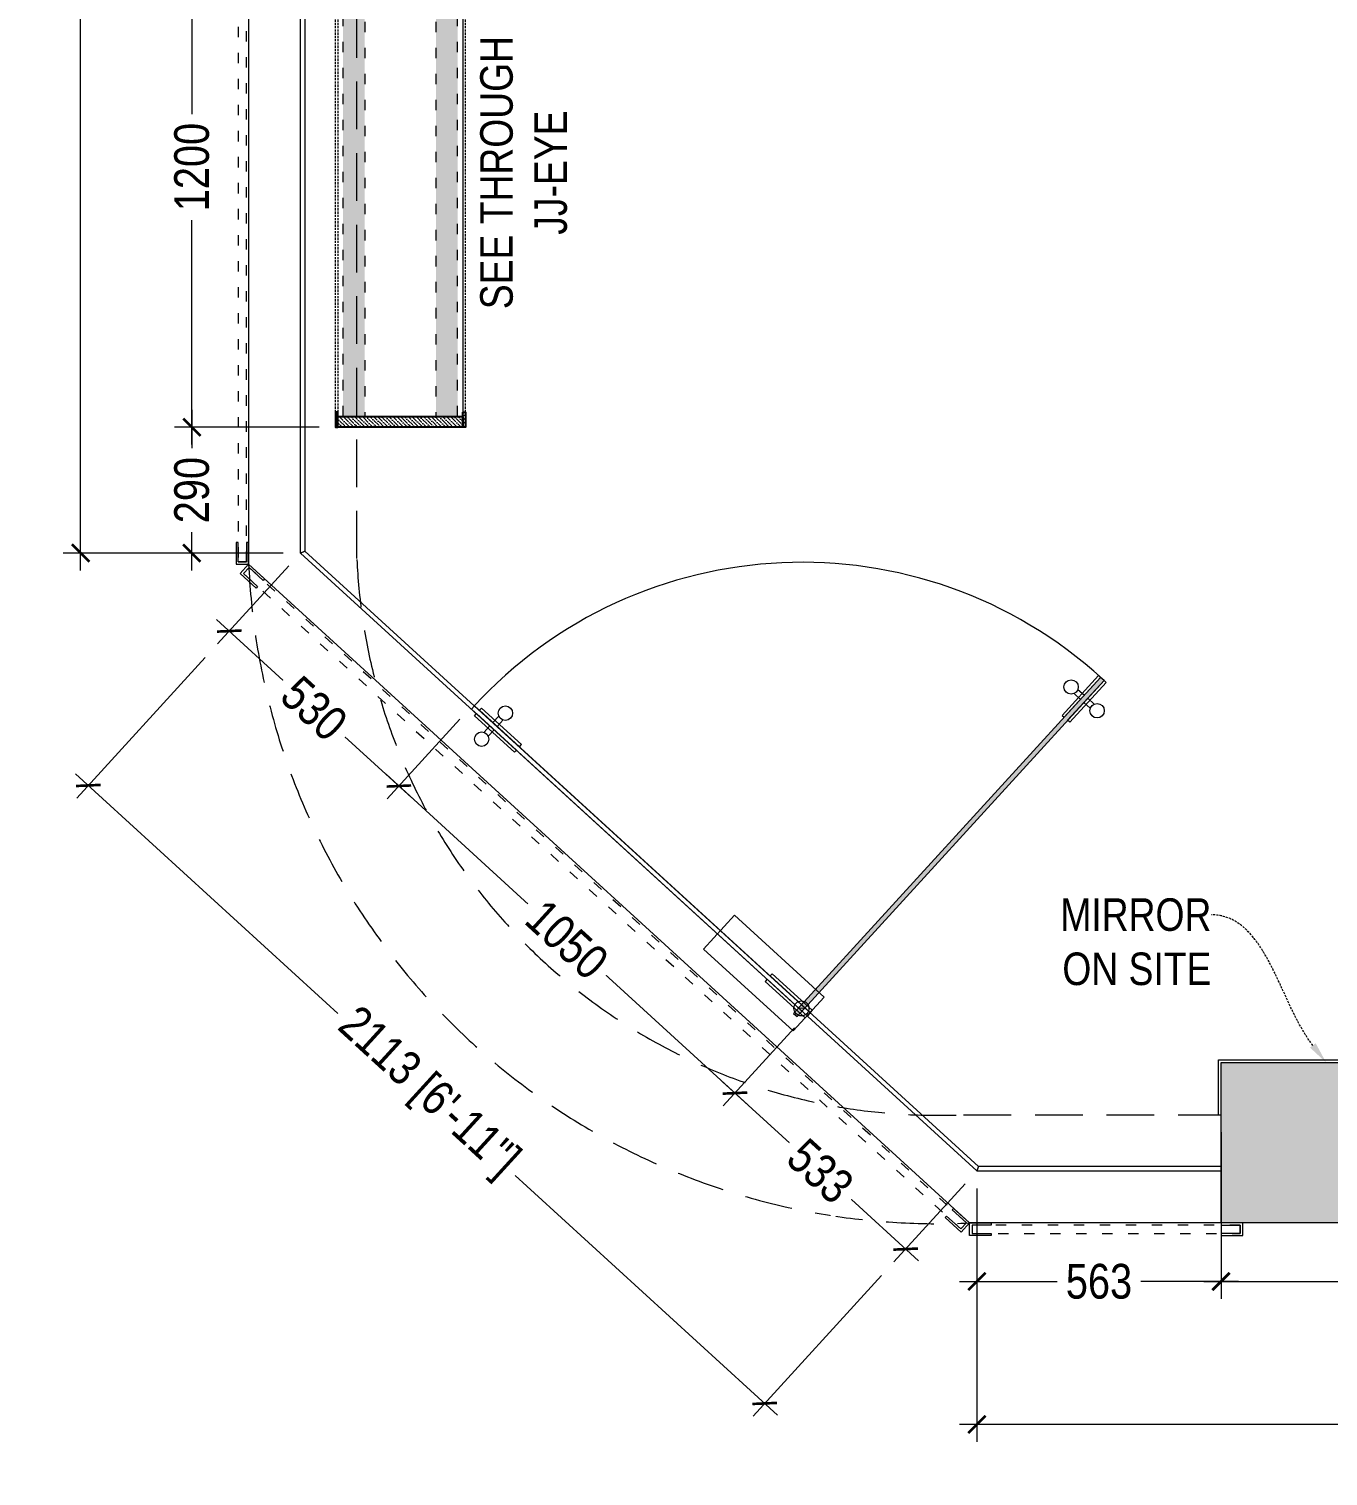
# Model space of a CAD drawing. Extents: x 8252 to 17100, y -880205 to -871928.
# Drawn here: x 8252 to 11249, y -879715 to -876378 of the extents above; entities that cross this region are included whole.
import ezdxf
from ezdxf import colors
from ezdxf.entities.mleader import LeaderData, LeaderLine
from ezdxf.lldxf.tags import DXFTag
from ezdxf.math import Vec2, Vec3

# ---------------------------------------------------------------- set-up
doc = ezdxf.new("R2010")
doc.units = 0
doc.header["$LTSCALE"] = 40
doc.header["$MEASUREMENT"] = 0
doc.header["$PDMODE"] = 3
for name, pattern in [('a_p6_plan_L18$0$HIDDEN', [0.375, 0.25, -0.125]), ('ACAD_ISO03W100', [30, 12, -18]), ('HIDDEN', [0.375, 0.25, -0.125]), ('HIDDEN2', [0.1875, 0.125, -0.0625])]:
    doc.linetypes.add(name, pattern=pattern)
for name, color, linetype, lineweight in [('beam', 90, 'Continuous', 9), ('Column', 243, 'Continuous', 9), ('Column hatch', 8, 'Continuous', 9), ('dimensions', 149, 'Continuous', 5), ('Floor-Unit', 1, 'Continuous', 13), ('Glass-FrontGlazing', 150, 'Continuous', 20), ('LENS_GLASS', 4, 'Continuous', 5), ('LENS_TEXT', 31, 'HIDDEN2', 5), ('LN-ELEVATION-1', 81, 'Continuous', 25), ('LN-ELEVATION-3', 125, 'a_p6_plan_L18$0$HIDDEN', 18), ('LN-ELEVATION-4', 145, 'Continuous', 13), ('LN-HATCH', 251, 'Continuous', 0), ('Mirror', 4, 'Continuous', 15), ('shutter', 172, 'Continuous', 9), ('Steps', 4, 'Continuous', 9)]:
    doc.layers.add(name, color=color, linetype=linetype, lineweight=lineweight)
doc.styles.get("Standard").update_dxf_attribs({"font": 'ARIALN.TTF'})
tags = doc.linetypes.add('DASHED2', pattern=[0.375, 0.25, -0.125]).pattern_tags.tags
tags[6:7] = [DXFTag(74, 4), DXFTag(75, 0), DXFTag(340, '0'), DXFTag(46, 1.0), DXFTag(50, 0.0), DXFTag(44, 0.0), DXFTag(45, 0.0)]
tags[4:5] = [DXFTag(74, 4), DXFTag(75, 0), DXFTag(340, '0'), DXFTag(46, 1.0), DXFTag(50, 0.0), DXFTag(44, 0.0), DXFTag(45, 0.0)]
doc.dimstyles.new('Working', dxfattribs={"dimscale": 0.8, "dimtxt": 100, "dimasz": 50, "dimexe": 50, "dimexo": 50, "dimgap": 0, "dimtad": 0, "dimdec": 0, "dimzin": 0, "dimdsep": 46, "dimtxsty": 'Standard', "dimblk": 'ARCHTICK', "dimcen": 0, "dimdle": 50, "dimclrd": 250, "dimclre": 8, "dimclrt": 7, "dimadec": 0, "dimazin": 0, "dimtfac": 1, "dimtdec": 0, "dimtofl": 0, "dimtmove": 1, "dimatfit": 3, "dimfxl": 3, "dimtolj": 1, "dimlwd": 5, "dimlwe": 0, "dimarcsym": 0})
pattern_1 = [(45, (-583869.1914, 43752.887), (3.31456304, 12.1533978), [15.625, -3.125, 0, -3.125])]

# ---------------------------------------------------------------- blocks, each defined once
blk = doc.blocks.new('adeAWEFQAEWFRAGWREA')
at = {"layer": 'Column hatch'}
h = blk.add_hatch(color=256, dxfattribs=at)
h.dxf.hatch_style = 1
h.paths.add_polyline_path([(0, -4780), (370, -4780), (370, 0), (0, 0)])
h.paths.add_polyline_path([(6624, -350), (6624, 0), (3924, 0), (3924, -350)])
h.paths.add_polyline_path([(3045, -6040), (2685, -6040), (2685, -7640), (3045, -7640)])
h.paths.add_polyline_path([(6624, -4437), (5354, -4437), (5354, -4737), (6254, -4737), (6254, -5497), (6624, -5497)])
h.paths.add_polyline_path([(0, -7740), (370, -7740), (370, -7180), (0, -7180)])
at = {"layer": 'beam', "linetype": 'HIDDEN', "ltscale": 11}
for p, q in [((6374.3, -6091), (6374.3, -5497)), ((6624, -5497), (6624, -6077)), ((5091.9, -7490.3), (3045, -7490.3)), ((370, -7740), (5055, -7740))]:
    blk.add_line(p, q, dxfattribs=at)
for radius in [1340.2, 1590.2]:
    blk.add_arc((5035.5, -6151.3), radius, 272.5045, 2.6778, dxfattribs=at)
at = {"layer": 'Column'}
blk.add_lwpolyline([(6624, -5497), (6254, -5497), (6254, -4737), (5354, -4737), (5354, -4437), (6624, -4437), (6624, -5497)], dxfattribs=at)
at = {"layer": 'shutter', "ltscale": 10}
for points in [[(6652.9, -5497), (6652.9, -5447), (6624, -5447), (6624, -5497), (6628.7, -5497), (6628.7, -5452.7), (6647.9, -5452.7), (6647.9, -5497), (6652.9, -5497)], [(6611.6, -6133.4), (6645.4, -6096.5), (6624, -6077), (6590.3, -6113.9), (6593.7, -6117.1), (6623.6, -6084.4), (6637.8, -6097.3), (6607.9, -6130), (6611.6, -6133.4)], [(5055, -7768.9), (5105, -7768.9), (5105, -7740), (5055, -7740), (5055, -7744.7), (5099.3, -7744.7), (5099.3, -7763.9), (5055, -7763.9), (5055, -7768.9)]]:
    blk.add_lwpolyline(points, dxfattribs=at)
at = {"layer": 'shutter', "color": 5, "linetype": 'ACAD_ISO03W100', "ltscale": 0.05, "true_color": 0x0505ff, "elevation": 87.2}
for points in [[(6628.7, -6071.3), (6647.9, -6071.3), (6647.9, -5452.7), (6628.7, -5452.7)], [(5112.3, -7739), (5126.4, -7751.9), (6637.8, -6097.3), (6623.6, -6084.4)], [(325.7, -7744.7), (325.7, -7763.9), (5099.3, -7763.9), (5099.3, -7744.7)]]:
    blk.add_lwpolyline(points, close=True, dxfattribs=at)
at = {"layer": 'shutter', "ltscale": 10, "elevation": -0.2}
for points in [[(6652.9, -6027), (6652.9, -6077), (6624, -6077), (6624, -6027), (6628.7, -6027), (6628.7, -6071.3), (6647.9, -6071.3), (6647.9, -6027), (6652.9, -6027)], [(5160.1, -7722.6), (5126.4, -7759.5), (5105, -7740), (5138.7, -7703.1), (5142.2, -7706.3), (5112.3, -7739), (5126.4, -7751.9), (5156.3, -7719.2), (5160.1, -7722.6)]]:
    blk.add_lwpolyline(points, dxfattribs=at)
at = {"layer": 'Steps'}
for p, q in [((6624, -5497), (6624, -6077)), ((5105, -7740), (6624, -6077)), ((370, -7740), (5105, -7740))]:
    blk.add_line(p, q, dxfattribs=at)
blk = doc.blocks.new('G-Door')
at = {"layer": 'LENS_GLASS', "ltscale": 111}
blk.add_hatch(color=256, dxfattribs=at).paths.add_polyline_path([(-17.1, -17.1), (-17.1, 1032.9), (-27.6, 1032.9), (-27.6, -17.1)])
at = {"layer": 'LENS_GLASS', "ltscale": 44}
for p, q in [((-47.6, 977.2), (-27.6, 977.2)), ((3, 977.2), (-17.1, 977.2)), ((-47.6, 964.1), (-27.6, 964.1)), ((3, 964.1), (-17.1, 964.1))]:
    blk.add_line(p, q, dxfattribs=at)
at = {"layer": 'LENS_GLASS'}
for p, q in [((-992.3, 30.6), (-992.3, 10.5)), ((-992.3, -20), (-992.3, 0)), ((-979.2, 30.6), (-979.2, 10.5)), ((-979.2, -20), (-979.2, 0)), ((-27.6, 0), (-17.1, 10.5))]:
    blk.add_line(p, q, dxfattribs=at)
at = {"layer": 'LENS_GLASS', "ltscale": 44}
for points in [[(-27.6, 908.3), (-27.6, 1032.9), (-34.1, 1032.9), (-34.1, 908.3)], [(-17.1, 908.3), (-17.1, 1032.9), (-10.5, 1032.9), (-10.5, 908.3)]]:
    blk.add_lwpolyline(points, close=True, dxfattribs=at)
at = {"layer": 'LENS_GLASS', "ltscale": 111}
blk.add_lwpolyline([(-17.1, -17.1), (-17.1, 1032.9), (-27.6, 1032.9), (-27.6, -17.1)], close=True, dxfattribs=at)
at = {"layer": 'LENS_GLASS'}
for points in [[(-281.3, 58), (-1.3, 58), (-1.3, -47.5), (-281.3, -47.5)], [(-1034.3, 10.5), (-909.6, 10.5), (-909.6, 17.1), (-1034.3, 17.1)], [(-1034.3, 0), (-909.6, 0), (-909.6, -6.6), (-1034.3, -6.6)], [(-1.3, 10.5), (-125.9, 10.5), (-125.9, 17.1), (-1.3, 17.1)], [(-1.3, 0), (-125.9, 0), (-125.9, -6.6), (-1.3, -6.6)]]:
    blk.add_lwpolyline(points, close=True, dxfattribs=at)
at = {"layer": 'LENS_GLASS', "ltscale": 222}
blk.add_lwpolyline([(0, 10.5), (-1050, 10.5), (-1050, 0), (0, 0)], close=True, dxfattribs=at)
at = {"layer": 'LENS_GLASS', "ltscale": 44}
for centre in [(-62.9, 970.6), (18.3, 970.6)]:
    blk.add_circle(centre, 16.6, dxfattribs=at)
at = {"layer": 'LENS_GLASS'}
for centre, radius in [((-985.7, 45.8), 16.6), ((-22.3, 3.9), 17.3), ((-985.7, -35.3), 16.6)]:
    blk.add_circle(centre, radius, dxfattribs=at)
at = {"layer": 'LENS_GLASS', "ltscale": 222}
blk.add_arc((-22.3, 5.2), 1027.7, 90, 179.9995, dxfattribs=at)
blk = doc.blocks.new('SEE THROUGH 1200MM')
at = {"transparency": 33554508}
h = blk.add_hatch(color=177, dxfattribs=at)
h.dxf.hatch_style = 1
h.paths.add_polyline_path([(575, 282), (-575, 282), (-575, 232), (575, 232)])
h = blk.add_hatch(color=177, dxfattribs=at)
h.dxf.hatch_style = 1
h.paths.add_polyline_path([(575, 68), (-575, 68), (-575, 18), (575, 18)])
at = {"layer": 'LN-HATCH', "ltscale": 0.5}
h = blk.add_hatch(dxfattribs=at)
h.set_pattern_fill('ANSI36', color=256, scale=50)
h.set_pattern_definition(pattern_1)
h.paths.add_polyline_path([(-565, 294), (-565, 300), (-600, 300), (-600, 294)])
h = blk.add_hatch(dxfattribs=at)
h.set_pattern_fill('ANSI36', color=256, scale=50)
h.set_pattern_definition(pattern_1)
h.paths.add_polyline_path([(-575, 294), (-600, 294), (-600, 250), (-600, 240), (-600, 6), (-575, 6)])
h = blk.add_hatch(dxfattribs=at)
h.set_pattern_fill('ANSI36', color=256, scale=50)
h.set_pattern_definition(pattern_1)
h.paths.add_polyline_path([(565, 294), (565, 300), (600, 300), (600, 294)])
h = blk.add_hatch(dxfattribs=at)
h.set_pattern_fill('ANSI36', color=256, scale=50)
h.set_pattern_definition(pattern_1)
h.paths.add_polyline_path([(600, 240), (600, 250), (600, 294), (575, 294), (575, 6), (600, 6)])
h = blk.add_hatch(dxfattribs=at)
h.set_pattern_fill('ANSI36', color=256, scale=50)
h.set_pattern_definition(pattern_1)
h.paths.add_polyline_path([(-565, 6), (-565, 0), (-600, 0), (-600, 6)])
h = blk.add_hatch(dxfattribs=at)
h.set_pattern_fill('ANSI36', color=256, scale=50)
h.set_pattern_definition(pattern_1)
h.paths.add_polyline_path([(565, 6), (565, 0), (600, 0), (600, 6)])
at = {"layer": 'LN-ELEVATION-1', "ltscale": 0.5}
for points in [[(-565, 294), (-565, 300), (-600, 300), (-600, 294)], [(-600, 6), (-600, 240), (-600, 240), (-600, 250), (-600, 250), (-600, 294), (-575, 294), (-575, 6)], [(565, 294), (565, 300), (600, 300), (600, 294)], [(600, 6), (600, 240), (600, 240), (600, 250), (600, 250), (600, 294), (575, 294), (575, 6)], [(-565, 6), (-565, 0), (-600, 0), (-600, 6)], [(565, 6), (565, 0), (600, 0), (600, 6)]]:
    blk.add_lwpolyline(points, close=True, dxfattribs=at)
at = {"layer": 'LN-ELEVATION-3', "ltscale": 0.5}
for p, q in [((-565, 300), (565, 300)), ((565, 294), (-565, 294)), ((575, 6), (-575, 6)), ((565, 6), (-565, 6)), ((-565, 0), (565, 0))]:
    blk.add_line(p, q, dxfattribs=at)
at = {"layer": 'LN-ELEVATION-4', "linetype": 'ACAD_ISO03W100', "ltscale": 0.05}
for points in [[(575, 232), (-575, 232), (-575, 282), (575, 282)], [(575, 68), (-575, 68), (-575, 18), (575, 18)]]:
    blk.add_lwpolyline(points, close=True, dxfattribs=at)
blk = doc.blocks.new('_ArchTick')
at = {"const_width": 0.15}
blk.add_lwpolyline([(-0.5, -0.5), (0.5, 0.5)], dxfattribs=at)
blk = doc.blocks.new('*D76')
at = {"layer": 'Defpoints', "color": 0, "ltscale": 50, "transparency": 16777216}
for p in [(11002.2, -878881.7), (12062.2, -879011.5), (11002.2, -879266.3)]:
    blk.add_point(p, dxfattribs=at)
at = {"layer": 'dimensions', "color": 8, "linetype": 'DASHED2', "lineweight": 0, "ltscale": 50, "transparency": 16777216}
for p, q in [((11002.2, -878921.7), (11002.2, -879306.3)), ((12062.2, -879051.5), (12062.2, -879306.3))]:
    blk.add_line(p, q, dxfattribs=at)
at = {"layer": 'dimensions', "color": 250, "linetype": 'DASHED2', "lineweight": 5, "ltscale": 50, "transparency": 16777216}
for p, q in [((10962.2, -879266.3), (11437.4, -879266.3)), ((12102.2, -879266.3), (11626.9, -879266.3))]:
    blk.add_line(p, q, dxfattribs=at)
at = {"layer": 'dimensions', "color": 250, "lineweight": 5, "ltscale": 50, "transparency": 16777216, "xscale": 40, "yscale": 40, "zscale": 40, "rotation": 180}
blk.add_blockref('_ArchTick', (11002.2, -879266.3), dxfattribs=at)
at = {"layer": 'dimensions', "color": 250, "lineweight": 5, "ltscale": 50, "transparency": 16777216, "xscale": 40, "yscale": 40, "zscale": 40}
blk.add_blockref('_ArchTick', (12062.2, -879266.3), dxfattribs=at)
at = {"layer": 'dimensions', "color": 7, "ltscale": 50, "transparency": 16777216, "insert": (11532.2, -879266.3), "char_height": 80, "attachment_point": 5, "bg_fill": 3, "box_fill_scale": 1.25, "bg_fill_color": 9, "bg_fill_true_color": 13158600, "bg_fill_transparency": 0}
blk.add_mtext('\\A1;1060', dxfattribs=at)
blk = doc.blocks.new('*D77')
at = {"layer": 'Defpoints', "color": 0, "ltscale": 50, "transparency": 16777216}
for p in [(11002.2, -878881.7), (10439.2, -879011.5), (10439.2, -879266.3)]:
    blk.add_point(p, dxfattribs=at)
at = {"layer": 'dimensions', "color": 8, "linetype": 'DASHED2', "lineweight": 0, "ltscale": 50, "transparency": 16777216}
for p, q in [((11002.2, -878921.7), (11002.2, -879306.3)), ((10439.2, -879051.5), (10439.2, -879306.3))]:
    blk.add_line(p, q, dxfattribs=at)
at = {"layer": 'dimensions', "color": 250, "linetype": 'DASHED2', "lineweight": 5, "ltscale": 50, "transparency": 16777216}
for p, q in [((10399.2, -879266.3), (10648.3, -879266.3)), ((11042.2, -879266.3), (10793.1, -879266.3))]:
    blk.add_line(p, q, dxfattribs=at)
at = {"layer": 'dimensions', "color": 250, "lineweight": 5, "ltscale": 50, "transparency": 16777216, "xscale": 40, "yscale": 40, "zscale": 40, "rotation": 180}
blk.add_blockref('_ArchTick', (10439.2, -879266.3), dxfattribs=at)
at = {"layer": 'dimensions', "color": 250, "lineweight": 5, "ltscale": 50, "transparency": 16777216, "xscale": 40, "yscale": 40, "zscale": 40}
blk.add_blockref('_ArchTick', (11002.2, -879266.3), dxfattribs=at)
at = {"layer": 'dimensions', "color": 7, "ltscale": 50, "transparency": 16777216, "insert": (10720.7, -879266.3), "char_height": 80, "attachment_point": 5, "bg_fill": 3, "box_fill_scale": 1.25, "bg_fill_color": 9, "bg_fill_true_color": 13158600, "bg_fill_transparency": 0}
blk.add_mtext('\\A1;563', dxfattribs=at)
blk = doc.blocks.new('*D78')
at = {"layer": 'Defpoints', "color": 0, "ltscale": 50, "transparency": 16777216}
for p in [(10045.5, -878651.8), (9881, -878831.9), (10439.2, -879011.5)]:
    blk.add_point(p, dxfattribs=at)
at = {"layer": 'dimensions', "color": 8, "linetype": 'DASHED2', "lineweight": 0, "ltscale": 50, "transparency": 16777216}
for p, q in [((10018.5, -878681.4), (9854, -878861.4)), ((10412.3, -879041.1), (10247.8, -879221.1))]:
    blk.add_line(p, q, dxfattribs=at)
at = {"layer": 'dimensions', "color": 250, "linetype": 'DASHED2', "lineweight": 5, "ltscale": 50, "transparency": 16777216}
for p, q in [((9851.5, -878804.9), (10024.4, -878962.9)), ((10304.3, -879218.5), (10131.4, -879060.6))]:
    blk.add_line(p, q, dxfattribs=at)
at = {"layer": 'dimensions', "color": 250, "lineweight": 5, "ltscale": 50, "transparency": 16777216, "xscale": 40, "yscale": 40, "zscale": 40}
for p, rotation in [((9881, -878831.9), 137.5902557014466), ((10274.8, -879191.6), 317.5902557014466)]:
    blk.add_blockref('_ArchTick', p, dxfattribs=dict(at, rotation=rotation))
at = {"layer": 'dimensions', "color": 7, "ltscale": 50, "transparency": 16777216, "insert": (10077.9, -879011.7), "char_height": 80, "attachment_point": 5, "rotation": 317.5903, "bg_fill": 3, "box_fill_scale": 1.25, "bg_fill_color": 9, "bg_fill_true_color": 13158600, "bg_fill_transparency": 0}
blk.add_mtext('\\A1;533', dxfattribs=at)
blk = doc.blocks.new('*D79')
at = {"layer": 'Defpoints', "color": 0, "ltscale": 50, "transparency": 16777216}
for p in [(9273.7, -877939.8), (9105.8, -878123.7), (10045.5, -878651.8)]:
    blk.add_point(p, dxfattribs=at)
at = {"layer": 'dimensions', "color": 8, "linetype": 'DASHED2', "lineweight": 0, "ltscale": 50, "transparency": 16777216}
for p, q in [((9246.7, -877969.4), (9078.8, -878153.2)), ((10018.5, -878681.4), (9854, -878861.4))]:
    blk.add_line(p, q, dxfattribs=at)
at = {"layer": 'dimensions', "color": 250, "linetype": 'DASHED2', "lineweight": 5, "ltscale": 50, "transparency": 16777216}
for p, q in [((9076.2, -878096.7), (9423.4, -878413.9)), ((9910.5, -878858.8), (9563.3, -878541.7))]:
    blk.add_line(p, q, dxfattribs=at)
at = {"layer": 'dimensions', "color": 250, "lineweight": 5, "ltscale": 50, "transparency": 16777216, "xscale": 40, "yscale": 40, "zscale": 40}
for p, rotation in [((9105.8, -878123.7), 137.5902557013175), ((9881, -878831.9), 317.5902557013176)]:
    blk.add_blockref('_ArchTick', p, dxfattribs=dict(at, rotation=rotation))
at = {"layer": 'dimensions', "color": 7, "ltscale": 50, "transparency": 16777216, "insert": (9493.4, -878477.8), "char_height": 80, "attachment_point": 5, "rotation": 317.5903, "bg_fill": 3, "box_fill_scale": 1.25, "bg_fill_color": 9, "bg_fill_true_color": 13158600, "bg_fill_transparency": 0}
blk.add_mtext('\\A1;1050', dxfattribs=at)
blk = doc.blocks.new('*D80')
at = {"layer": 'Defpoints', "color": 0, "ltscale": 50, "transparency": 16777216}
for p in [(8879, -877586.4), (8714.6, -877766.4), (9273.7, -877939.8)]:
    blk.add_point(p, dxfattribs=at)
at = {"layer": 'dimensions', "color": 8, "linetype": 'DASHED2', "lineweight": 0, "ltscale": 50, "transparency": 16777216}
for p, q in [((8852, -877616), (8687.6, -877796)), ((9246.7, -877969.4), (9078.8, -878153.2))]:
    blk.add_line(p, q, dxfattribs=at)
at = {"layer": 'dimensions', "color": 250, "linetype": 'DASHED2', "lineweight": 5, "ltscale": 50, "transparency": 16777216}
for p, q in [((8685.1, -877739.4), (8856.7, -877896.3)), ((9135.3, -878150.7), (8963.6, -877993.9))]:
    blk.add_line(p, q, dxfattribs=at)
at = {"layer": 'dimensions', "color": 250, "lineweight": 5, "ltscale": 50, "transparency": 16777216, "xscale": 40, "yscale": 40, "zscale": 40}
for p, rotation in [((8714.6, -877766.4), 137.5902557013175), ((9105.8, -878123.7), 317.5902557013176)]:
    blk.add_blockref('_ArchTick', p, dxfattribs=dict(at, rotation=rotation))
at = {"layer": 'dimensions', "color": 7, "ltscale": 50, "transparency": 16777216, "insert": (8910.2, -877945.1), "char_height": 80, "attachment_point": 5, "rotation": 317.5903, "bg_fill": 3, "box_fill_scale": 1.25, "bg_fill_color": 9, "bg_fill_true_color": 13158600, "bg_fill_transparency": 0}
blk.add_mtext('\\A1;530', dxfattribs=at)
blk = doc.blocks.new('*D81')
at = {"layer": 'Defpoints', "color": 0, "ltscale": 50, "transparency": 16777216}
for p in [(8628.1, -877296.4), (8962.2, -877296.4), (8879, -877586.4)]:
    blk.add_point(p, dxfattribs=at)
at = {"layer": 'dimensions', "color": 250, "linetype": 'DASHED2', "lineweight": 5, "ltscale": 50, "transparency": 16777216}
for p, q in [((8628.1, -877256.4), (8628.1, -877368.5)), ((8628.1, -877626.4), (8628.1, -877514.3))]:
    blk.add_line(p, q, dxfattribs=at)
at = {"layer": 'dimensions', "color": 8, "linetype": 'DASHED2', "lineweight": 0, "ltscale": 50, "transparency": 16777216}
for p, q in [((8922.2, -877296.4), (8588.1, -877296.4)), ((8839, -877586.4), (8588.1, -877586.4))]:
    blk.add_line(p, q, dxfattribs=at)
at = {"layer": 'dimensions', "color": 250, "lineweight": 5, "ltscale": 50, "transparency": 16777216, "xscale": 40, "yscale": 40, "zscale": 40}
for p, rotation in [((8628.1, -877296.4), 90), ((8628.1, -877586.4), 270)]:
    blk.add_blockref('_ArchTick', p, dxfattribs=dict(at, rotation=rotation))
at = {"layer": 'dimensions', "color": 7, "ltscale": 50, "transparency": 16777216, "insert": (8628.1, -877441.4), "char_height": 80, "attachment_point": 5, "rotation": 90, "bg_fill": 3, "box_fill_scale": 1.25, "bg_fill_color": 9, "bg_fill_true_color": 13158600, "bg_fill_transparency": 0}
blk.add_mtext('\\A1;290', dxfattribs=at)
blk = doc.blocks.new('*D82')
at = {"layer": 'Defpoints', "color": 0, "ltscale": 50, "transparency": 16777216}
for p in [(8628.1, -876096.4), (8959.2, -876096.4), (8962.2, -877296.4)]:
    blk.add_point(p, dxfattribs=at)
at = {"layer": 'dimensions', "color": 250, "linetype": 'DASHED2', "lineweight": 5, "ltscale": 50, "transparency": 16777216}
for p, q in [((8628.1, -876056.4), (8628.1, -876601.6)), ((8628.1, -877336.4), (8628.1, -876791.1))]:
    blk.add_line(p, q, dxfattribs=at)
at = {"layer": 'dimensions', "color": 8, "linetype": 'DASHED2', "lineweight": 0, "ltscale": 50, "transparency": 16777216}
for p, q in [((8919.2, -876096.4), (8588.1, -876096.4)), ((8922.2, -877296.4), (8588.1, -877296.4))]:
    blk.add_line(p, q, dxfattribs=at)
at = {"layer": 'dimensions', "color": 250, "lineweight": 5, "ltscale": 50, "transparency": 16777216, "xscale": 40, "yscale": 40, "zscale": 40}
for p, rotation in [((8628.1, -876096.4), 90), ((8628.1, -877296.4), 270)]:
    blk.add_blockref('_ArchTick', p, dxfattribs=dict(at, rotation=rotation))
at = {"layer": 'dimensions', "color": 7, "ltscale": 50, "transparency": 16777216, "insert": (8628.1, -876696.4), "char_height": 80, "attachment_point": 5, "rotation": 90, "bg_fill": 3, "box_fill_scale": 1.25, "bg_fill_color": 9, "bg_fill_true_color": 13158600, "bg_fill_transparency": 0}
blk.add_mtext('\\A1;1200', dxfattribs=at)
blk = doc.blocks.new('*D49')
at = {"layer": 'Defpoints', "color": 0, "ltscale": 50, "transparency": 16777216}
for p in [(16149.2, -878944.1), (10439.2, -879011.5), (10439.2, -879595.7)]:
    blk.add_point(p, dxfattribs=at)
at = {"layer": 'dimensions', "color": 8, "linetype": 'DASHED2', "lineweight": 0, "ltscale": 50, "transparency": 16777216}
for p, q in [((10439.2, -879195.7), (10439.2, -879635.7)), ((16149.2, -879195.7), (16149.2, -879635.7))]:
    blk.add_line(p, q, dxfattribs=at)
at = {"layer": 'dimensions', "color": 250, "linetype": 'DASHED2', "lineweight": 5, "ltscale": 50, "transparency": 16777216}
for p, q in [((10399.2, -879595.7), (13042, -879595.7)), ((16189.2, -879595.7), (13546.4, -879595.7))]:
    blk.add_line(p, q, dxfattribs=at)
at = {"layer": 'dimensions', "color": 250, "lineweight": 5, "ltscale": 50, "transparency": 16777216, "xscale": 40, "yscale": 40, "zscale": 40, "rotation": 180}
blk.add_blockref('_ArchTick', (10439.2, -879595.7), dxfattribs=at)
at = {"layer": 'dimensions', "color": 250, "lineweight": 5, "ltscale": 50, "transparency": 16777216, "xscale": 40, "yscale": 40, "zscale": 40}
blk.add_blockref('_ArchTick', (16149.2, -879595.7), dxfattribs=at)
at = {"layer": 'dimensions', "color": 7, "ltscale": 50, "transparency": 16777216, "insert": (13294.2, -879595.7), "char_height": 80, "attachment_point": 5, "bg_fill": 3, "box_fill_scale": 1.25, "bg_fill_color": 9, "bg_fill_true_color": 13158600, "bg_fill_transparency": 0}
blk.add_mtext('\\A1;5710 [18\'-9"]', dxfattribs=at)
blk = doc.blocks.new('*D50')
at = {"layer": 'Defpoints', "color": 0, "ltscale": 50, "transparency": 16777216}
for p in [(8879, -877586.4), (8389.4, -878122.4), (10439.2, -879011.5)]:
    blk.add_point(p, dxfattribs=at)
at = {"layer": 'dimensions', "color": 8, "linetype": 'DASHED2', "lineweight": 0, "ltscale": 50, "transparency": 16777216}
for p, q in [((8659.2, -877827.1), (8362.5, -878152)), ((10219.4, -879252.2), (9922.7, -879577.1))]:
    blk.add_line(p, q, dxfattribs=at)
at = {"layer": 'dimensions', "color": 250, "linetype": 'DASHED2', "lineweight": 5, "ltscale": 50, "transparency": 16777216}
for p, q in [((8359.9, -878095.4), (8982.9, -878664.5)), ((9979.2, -879574.5), (9356.2, -879005.5))]:
    blk.add_line(p, q, dxfattribs=at)
at = {"layer": 'dimensions', "color": 250, "lineweight": 5, "ltscale": 50, "transparency": 16777216, "xscale": 40, "yscale": 40, "zscale": 40}
for p, rotation in [((8389.4, -878122.4), 137.5911272294541), ((9949.6, -879547.5), 317.5911272294541)]:
    blk.add_blockref('_ArchTick', p, dxfattribs=dict(at, rotation=rotation))
at = {"layer": 'dimensions', "color": 7, "ltscale": 50, "transparency": 16777216, "insert": (9169.5, -878835), "char_height": 80, "attachment_point": 5, "rotation": 317.5911, "bg_fill": 3, "box_fill_scale": 1.25, "bg_fill_color": 9, "bg_fill_true_color": 13158600, "bg_fill_transparency": 0}
blk.add_mtext('\\A1;2113 [6\'-11"]', dxfattribs=at)
blk = doc.blocks.new('*D51')
at = {"layer": 'Defpoints', "color": 0, "ltscale": 50, "transparency": 16777216}
for p in [(8371.7, -872657.4), (9319.2, -872657.4), (8879, -877586.4)]:
    blk.add_point(p, dxfattribs=at)
at = {"layer": 'dimensions', "color": 250, "linetype": 'DASHED2', "lineweight": 5, "ltscale": 50, "transparency": 16777216}
for p, q in [((8371.7, -872617.4), (8371.7, -874868.4)), ((8371.7, -877626.4), (8371.7, -875375.4))]:
    blk.add_line(p, q, dxfattribs=at)
at = {"layer": 'dimensions', "color": 8, "linetype": 'DASHED2', "lineweight": 0, "ltscale": 50, "transparency": 16777216}
for p, q in [((8771.7, -872657.4), (8331.7, -872657.4)), ((8771.7, -877586.4), (8331.7, -877586.4))]:
    blk.add_line(p, q, dxfattribs=at)
at = {"layer": 'dimensions', "color": 250, "lineweight": 5, "ltscale": 50, "transparency": 16777216, "xscale": 40, "yscale": 40, "zscale": 40}
for p, rotation in [((8371.7, -872657.4), 90), ((8371.7, -877586.4), 270)]:
    blk.add_blockref('_ArchTick', p, dxfattribs=dict(at, rotation=rotation))
at = {"layer": 'dimensions', "color": 7, "ltscale": 50, "transparency": 16777216, "insert": (8371.7, -875121.9), "char_height": 80, "attachment_point": 5, "rotation": 90, "bg_fill": 3, "box_fill_scale": 1.25, "bg_fill_color": 9, "bg_fill_true_color": 13158600, "bg_fill_transparency": 0}
blk.add_mtext('\\A1;4929 [16\'-2"]', dxfattribs=at)

msp = doc.modelspace()

# ---------------------------------------------------------------- linework, layer by layer
at = {"layer": 'Glass-FrontGlazing', "ltscale": 100}
for points in [[(8879, -875552.4), (8889, -875552.4), (8889, -877582), (8879, -877586.4)], [(8879, -877586.4), (8889, -877582), (10443.1, -879001.5), (10439.2, -879011.5)], [(10443.1, -879001.5), (10439.2, -879011.5), (11002.2, -879011.5), (11002.2, -879001.5)]]:
    msp.add_lwpolyline(points, close=True, dxfattribs=at)

# ---------------------------------------------------------------- block references
at = {"rotation": 270}
msp.add_blockref('adeAWEFQAEWFRAGWREA', (16499.2, -872507.4), dxfattribs=at)
at = {"layer": 'Floor-Unit', "rotation": 90}
msp.add_blockref('SEE THROUGH 1200MM', (9259.2, -876696.4), dxfattribs=at)
at = {"layer": 'Glass-FrontGlazing', "rotation": 317.5902568217411}
msp.add_blockref('G-Door', (10048.3, -878654.4), dxfattribs=at)

# ---------------------------------------------------------------- texts
at = {"layer": 'LENS_TEXT', "linetype": 'Continuous', "ltscale": 3, "insert": (9393.9, -876709.2), "char_height": 75, "attachment_point": 5, "rotation": 90}
msp.add_mtext_dynamic_manual_height_columns('\\pxqc;SEE THROUGH \\PJJ-EYE', width=979.199, gutter_width=1, heights=[0], dxfattribs=at)

# ---------------------------------------------------------------- leaders
at = {"layer": 'LENS_TEXT', "linetype": 'Continuous', "ltscale": 3}
ml = msp.add_multileader_mtext('Standard', dxfattribs=at)
ml.set_content('{\\C256;MIRROR ON SITE}', color=1)
ml.set_leader_properties(color=256, linetype='ByLayer', lineweight=-1)
ml.build(insert=Vec2(0, 0))
ml.multileader.update_dxf_attribs({"leader_type": 2, "dogleg_length": 0.36, "arrow_head_size": 50})
ctx = ml.context
ctx.base_point, ctx.char_height, ctx.arrow_head_size, ctx.landing_gap_size, ctx.plane_origin = Vec3(10639, -878420.8), 75, 50, 0.09, Vec3(11775.2, -877701.3)
ctx.text_align_type = 2
notes = []
notes.append((ctx, [(0, (1, 1, 0), (10980.3, -878420.8), (-1, 0), 0.36, [(1, [(11244.7, -878761.4)], 0, [])])]))
ctx.mtext.insert, ctx.mtext.width, ctx.mtext.alignment, ctx.mtext.flow_direction = Vec3(10979.9, -878382.7), 364.642, 3, 5
for ctx, leaders in notes:
    for number, flags, end, landing, length, lines in leaders:
        leader = LeaderData()
        leader.index, (leader.has_last_leader_line, leader.has_dogleg_vector, leader.attachment_direction) = number, flags
        leader.last_leader_point, leader.dogleg_vector, leader.dogleg_length = Vec3(end), Vec3(landing), length
        for number, points, colour, breaks in lines:
            line = LeaderLine()
            line.index, line.vertices, line.color, line.breaks = number, Vec3.list(points), colors.encode_raw_color(colour), breaks
            leader.lines.append(line)
        ctx.leaders.append(leader)

# ---------------------------------------------------------------- next in the draw order: dimensions: what is measured, and where the dimension line sits
at = {"layer": 'dimensions', "ltscale": 50}
dim = msp.add_linear_dim(base=(11002.2, -879266.3), p1=(12062.2, -879011.5), p2=(11002.2, -878881.7), dimstyle='Working', override={"dimfxl": 500, "dimfxlon": 1, "dimtfill": 1, "dimarcsym": 1}, dxfattribs=at)
dim.commit()
dim.dimension.update_dxf_attribs({"geometry": '*D76', "text_midpoint": (11532.2, -879266.3)})

# ---------------------------------------------------------------- next in the draw order: dimensions: what is measured, and where the dimension line sits
dim = msp.add_linear_dim(base=(10439.2, -879266.3), p1=(11002.2, -878881.7), p2=(10439.2, -879011.5), dimstyle='Working', override={"dimfxl": 500, "dimfxlon": 1, "dimtfill": 1, "dimarcsym": 1}, dxfattribs=at)
dim.commit()
dim.dimension.update_dxf_attribs({"geometry": '*D77', "text_midpoint": (10720.7, -879266.3)})

# ---------------------------------------------------------------- next in the draw order: linework, layer by layer
at = {"layer": 'Mirror', "lineweight": 0}
for points in [[(10996.2, -878881.7), (10996.2, -878755.4), (11512.2, -878755.4)], [(11002.2, -878881.7), (11002.2, -878761.4), (11512.2, -878761.4)]]:
    msp.add_lwpolyline(points, dxfattribs=at)

# ---------------------------------------------------------------- next in the draw order: dimensions: what is measured, and where the dimension line sits
at = {"layer": 'dimensions', "ltscale": 50}
dim = msp.add_aligned_dim(p1=(10439.2, -879011.5), p2=(10045.5, -878651.8), distance=243.8, dimstyle='Working', override={"dimfxl": 500, "dimfxlon": 1, "dimtfill": 1, "dimarcsym": 1}, dxfattribs=at)
dim.commit()
dim.dimension.update_dxf_attribs({"geometry": '*D78', "text_midpoint": (10077.9, -879011.7)})

# ---------------------------------------------------------------- next in the draw order: dimensions: what is measured, and where the dimension line sits
dim = msp.add_linear_dim(base=(9105.8, -878123.7), p1=(10045.5, -878651.8), p2=(9273.7, -877939.8), angle=317.5903, dimstyle='Working', override={"dimfxl": 500, "dimfxlon": 1, "dimtfill": 1, "dimarcsym": 1}, dxfattribs=at)
dim.commit()
dim.dimension.update_dxf_attribs({"geometry": '*D79', "text_midpoint": (9493.4, -878477.8)})
dim = msp.add_linear_dim(base=(10439.2, -879595.7), p1=(16149.2, -878944.1), p2=(10439.2, -879011.5), dimstyle='Working', override={"dimfxl": 500, "dimfxlon": 1, "dimtfill": 1, "dimarcsym": 1}, dxfattribs=at)
dim.commit()
dim.dimension.update_dxf_attribs({"geometry": '*D49', "text_midpoint": (13294.2, -879595.7)})

# ---------------------------------------------------------------- next in the draw order: dimensions: what is measured, and where the dimension line sits
dim = msp.add_linear_dim(base=(8714.6, -877766.4), p1=(9273.7, -877939.8), p2=(8879, -877586.4), angle=317.5903, dimstyle='Working', override={"dimfxl": 500, "dimfxlon": 1, "dimtfill": 1, "dimarcsym": 1}, dxfattribs=at)
dim.commit()
dim.dimension.update_dxf_attribs({"geometry": '*D80', "text_midpoint": (8910.2, -877945.1)})

# ---------------------------------------------------------------- next in the draw order: dimensions: what is measured, and where the dimension line sits
dim = msp.add_linear_dim(base=(8628.1, -877296.4), p1=(8879, -877586.4), p2=(8962.2, -877296.4), angle=90, dimstyle='Working', override={"dimfxl": 500, "dimfxlon": 1, "dimtfill": 1, "dimarcsym": 1}, dxfattribs=at)
dim.commit()
dim.dimension.update_dxf_attribs({"geometry": '*D81', "text_midpoint": (8628.1, -877441.4)})

# ---------------------------------------------------------------- next in the draw order: dimensions: what is measured, and where the dimension line sits
dim = msp.add_linear_dim(base=(8628.1, -876096.4), p1=(8962.2, -877296.4), p2=(8959.2, -876096.4), angle=90, dimstyle='Working', override={"dimfxl": 500, "dimfxlon": 1, "dimtfill": 1, "dimarcsym": 1}, dxfattribs=at)
dim.commit()
dim.dimension.update_dxf_attribs({"geometry": '*D82', "text_midpoint": (8628.1, -876696.4)})
dim = msp.add_aligned_dim(p1=(10439.2, -879011.5), p2=(8879, -877586.4), distance=726, dimstyle='Working', override={"dimfxl": 500, "dimfxlon": 1, "dimtfill": 1, "dimarcsym": 1}, dxfattribs=at)
dim.commit()
dim.dimension.update_dxf_attribs({"geometry": '*D50', "text_midpoint": (9169.5, -878835)})

# ---------------------------------------------------------------- next in the draw order: dimensions: what is measured, and where the dimension line sits
dim = msp.add_linear_dim(base=(8371.7, -872657.4), p1=(8879, -877586.4), p2=(9319.2, -872657.4), angle=90, dimstyle='Working', override={"dimfxl": 500, "dimfxlon": 1, "dimtfill": 1, "dimarcsym": 1}, dxfattribs=at)
dim.commit()
dim.dimension.update_dxf_attribs({"geometry": '*D51', "text_midpoint": (8371.7, -875121.9)})

doc.saveas('drawing.dxf')
